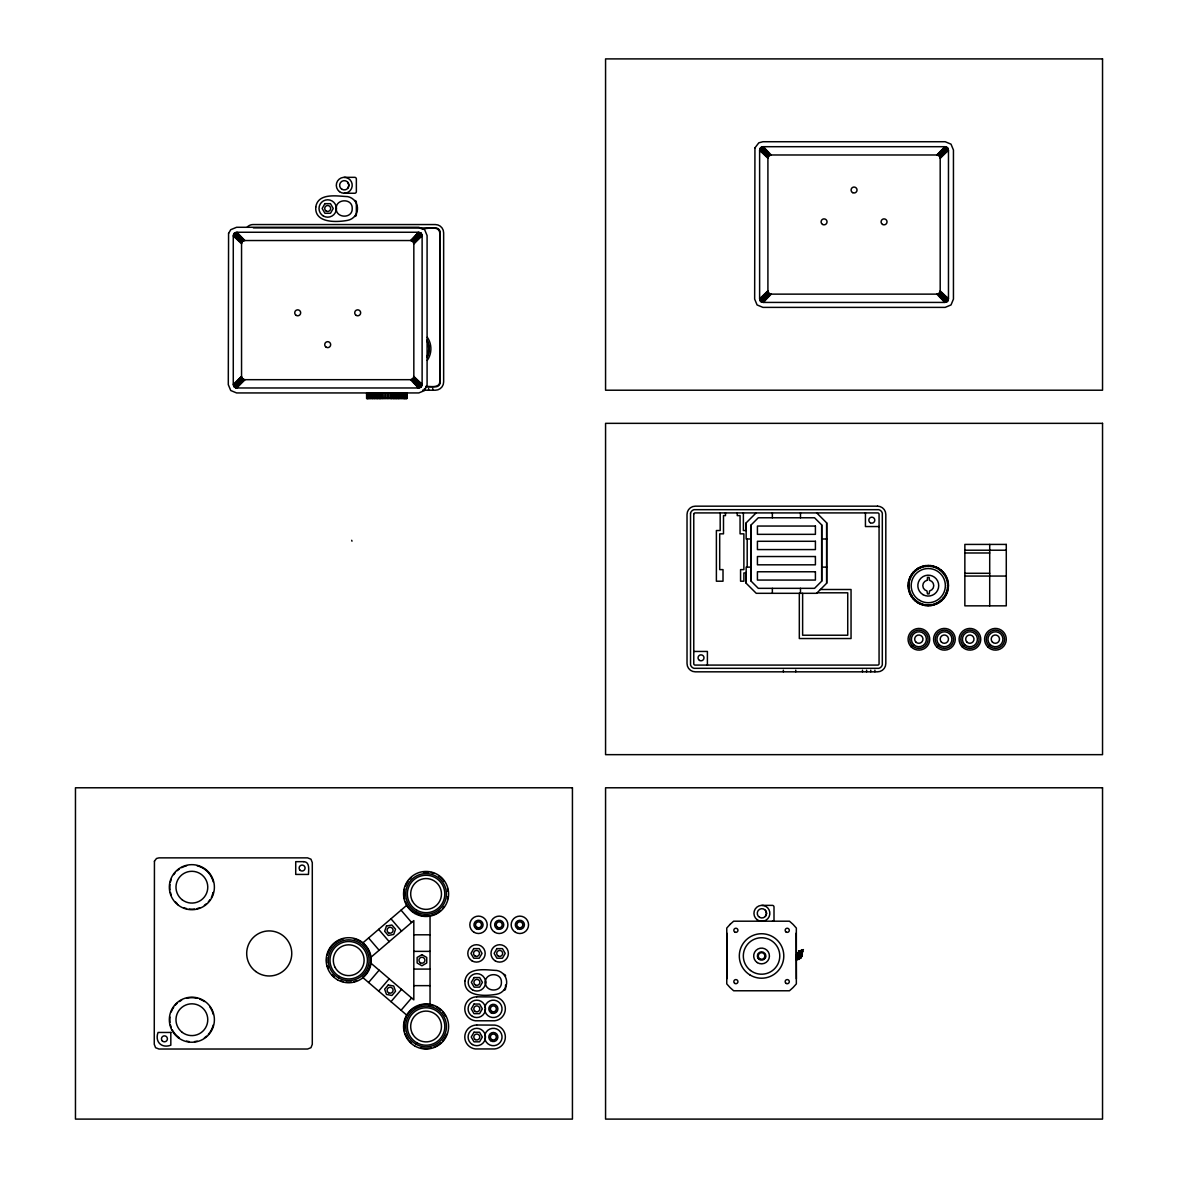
<?xml version="1.0" encoding="UTF-8"?>
<svg xmlns="http://www.w3.org/2000/svg" width="1178" height="1178" viewBox="0 0 1178 1178"><rect width="100%" height="100%" fill="white"/><g stroke="black" fill="none" stroke-linecap="round" stroke-linejoin="round"><path stroke-width="1.5" d="M816.604 512.798L826.676 522.87L826.676 583.228L816.604 593.314L756.247 593.314L746.16 583.228L746.16 572.258M746.16 530.188L746.16 522.87L756.247 512.798M751.137 581.166L751.137 524.932L758.293 517.775L814.543 517.775L821.699 524.932L821.699 581.166L814.543 588.337L758.293 588.337L751.137 581.166L751.137 524.932M765.405 957.493L765.405 954.43M799.803 951.353L799.729 957.346L800.451 956.845C801.968 942.901 797.138 971.467 798.625 952.118L798.522 959.201L798.551 954.165L796.475 955.255L798.463 953.591L796.902 955.859L797.02 958.48L800.451 956.845C798.581 957.876 799.288 951.809 798.463 954.681M800.142 956.669L797.079 958.45L797.153 956.021C797.8 962.338 796.313 958.288 798.537 952.914C799.111 957.346 800.186 953.812 798.389 958.98L798.404 953.591L798.419 959.039M797.226 956.094L797.211 959.025L797.241 955.078L798.551 954.298L796.254 955.019L798.434 953.282L796.343 955.108L796.299 959.614C796.151 954.077 798.537 951.161 798.124 958.583M799.288 957.14L799.288 958.436C801.231 938.41 796.122 973.116 798.434 953.282M800.937 957.743L800.937 954.268L800.922 957.729L800.863 954.681L798.375 957.405L798.301 953.606L796.946 955.255L798.345 954.254L798.066 958.347L798.404 953.591L797.742 957.979L799.641 957.419L799.715 952.457L799.538 958.715L799.332 950.97M800.613 950.543C803.013 953.944 796.991 960.733 797.859 954.769C798.021 955.638 798.581 951.883 798.301 958.848C801.835 953.09 799.906 952.56 797.948 959.29L798.272 953.606L797.977 959.334C796.726 952.236 803.278 952.266 796.608 957.699C798.066 950.396 797.624 957.832 797.992 958.377L796.137 958.185L797.123 958.465L797.211 955.255L798.345 954.151L798.242 958.759L798.228 954.725L797.491 957.596M799.244 952.28C798.331 974.059 801.011 937.07 796.284 959.584M798.551 955.211L798.949 953.547L799.14 958.274L799.671 952.722L799.641 957.419L798.066 958.347M798.934 951.117L798.905 957.847L799.332 952.604M799.656 953.12L800.009 957.714L799.45 952.693L799.45 953.694M798.124 958.215C803.16 958.141 798.434 942.415 800.245 957.905L800.451 951.647L800.51 958.112L800.407 951.647L800.51 958.112L799.847 953.488M821.699 581.166L821.699 524.932M826.676 583.228L826.676 522.87M796.726 956.389L796.74 957.994L798.124 957.979L798.301 953.606L798.272 957.287L800.716 955.078L798.316 957.331L798.213 953.606L797.432 959.481C794.959 951.942 801.629 954.092 796.622 956.669C796.181 953.458 800.186 954.209 798.301 957.67M797.977 956.256C796.475 957.169 797.359 955.417 797.962 957.405L799.803 954.209L799.523 958.701L799.641 954.548M798.905 958.009L799.067 953.738L798.463 954.828M801.158 957.228L800.584 950.558L798.772 951.161L798.286 957.316L798.655 952.118C798.802 966.284 798.345 946.081 797.933 958.274C795.695 959.025 797.211 954.018 798.331 955.005M799.155 954.195L799.067 957.876M799.14 957.64L798.551 954.298M799.553 953.503L799.538 952.737M799.553 952.325L799.671 952.722M800.525 955.137L800.539 951.618M798.183 954.151L796.681 955.049L796.622 957.729C797.241 954.283 799.067 954.931 796.829 954.99C799.126 952.693 796.195 957.832 797.373 959.363C795.459 954.563 799.435 951.898 798.242 958.759M797.447 956.521L797.962 954.371L796.534 955.329M798.551 952.546L797.948 956.065M798.625 952.118C799.302 958.539 799.185 958.877 798.448 952.928L798.507 959.172M799.214 958.362L799.244 952.457L799.921 957.007M799.258 951.809L799.258 950.999L798.758 957.213M799.965 956.58L799.98 952.663M798.345 954.254L796.269 955.034L797.904 954.357L797.329 959.26L797.948 954.254L797.992 958.112M799.244 952.472L798.92 954.18M800.186 956.256L800.215 950.675M797.697 954.725L796.726 955.078L796.843 957.714C795.636 955.8 798.861 952.325 797.845 956.345L797.786 954.46M796.843 957.758L796.622 954.99L797.079 958.332L797.859 958.17L797.123 958.45M797.079 958.701C797.123 951.824 797.108 958.656 799.671 954.548M798.831 953.915L799.155 953.974M799.435 958.597L799.42 954.843L799.567 958.745M801.776 952.973L801.747 956.33L801.776 950.955M802.277 953.885L802.012 955.314L802.041 952.295M796.991 955.844L796.843 959.51C795.268 954.622 801.261 957.169 798.375 953.282M798.286 954.401L797.108 954.857L797.256 959.113C798.949 955.623 794.944 954.975 798.228 954.636M797.683 955.991L797.697 957.891L797.477 954.681L796.858 959.54L797.639 954.533L797.02 955.314M798.198 957.994L797.697 954.533M799.052 955.387C797.211 956.978 800.245 953.488 798.993 958.921L798.448 952.928M800.039 952.118L800.112 951.132M800.363 955.417L800.392 952.59L800.348 957.994L800.348 951.662L800.26 955.814L800.201 953.046M800.436 952.118L800.48 958.097L800.363 952.59M798.64 957.11C800.907 956.551 797.241 956.065 798.566 955.8M801.673 954.607L801.29 956.168L802.321 953.296L801.791 955.27L801.688 954.298M802.159 953.046L801.29 956.168L802.174 954.313M797.432 959.496C796.372 955.756 798.404 955.549 799.067 953.547M798.345 958.921L798.64 952.531M795.857 956.183L795.886 958.332L795.857 956.08M796.137 958.215L796.122 955.432L796.137 959.128M798.257 957.788L797.27 957.935M801.6 956.271L801.644 953.341M796.652 957.788L796.254 955.019L797.594 954.887M798.934 954.769L799.17 953.591M800.952 957.125L800.996 955.137M797.992 958.377C795.71 960.129 798.684 948.835 796.976 958.362M799.906 954.224L799.965 956.124M800.245 956.168L800.215 951.706L800.245 957.905M798.051 954.828L797.756 955.903L797.771 954.946M801.791 951.294L801.747 956.33L801.776 950.145M802.512 952.222L802.571 949.88M797.285 956.168L797.315 955.122M336.363 207.519C334.626 218.283 352.649 219.373 352.222 208.477C352.649 197.609 334.626 198.655 336.363 209.434M485.557 981.392C483.805 992.141 501.843 993.231 501.416 982.349C501.843 971.467 483.805 972.513 485.557 983.306M798.831 954.74L799.067 958.185M799.435 951.706L799.347 951.323M802.733 951.044L802.733 951.603M241.549 243.787L242.462 241.431L244.877 240.533L410.518 240.533L412.918 241.431L413.831 243.787L413.831 376.43L412.918 378.786L410.518 379.684L244.877 379.684L242.462 378.786L241.549 376.43L241.549 243.787L233.273 235.894L234.275 233.259L236.911 232.257L418.484 232.257L421.12 233.259L422.122 235.894L422.122 384.337L421.12 386.973L418.484 387.974L236.911 387.974L234.275 386.973L233.273 384.337L233.273 235.894L241.696 242.742L233.421 234.716L241.991 242.035L233.745 233.936L242.462 241.431L234.275 233.259L243.08 240.96L235.733 232.405L243.802 240.68L236.911 232.257L244.877 240.533M767.909 158.235L768.822 155.879L771.222 154.981L936.878 154.981L939.278 155.879L940.191 158.235L940.191 290.878L939.278 293.234L936.878 294.132L771.222 294.132L768.822 293.234L767.909 290.878L767.909 158.235L759.619 150.342L760.62 147.692L763.27 146.705L944.83 146.705L947.48 147.692L948.467 150.342L948.467 298.77L947.48 301.421L944.83 302.422L763.27 302.422L760.62 301.421L759.619 298.77L759.619 150.342L768.056 157.189L759.781 149.164L768.35 156.483L760.105 148.369L768.822 155.879L760.62 147.692L769.44 155.408L762.092 146.852L770.162 155.113L763.27 146.705L771.222 154.981M799.509 956.551L799.494 958.671L799.464 954.857L799.317 956.654M484.718 1007.808L485.218 1005.776A8.702 8.702 0 0 1 498.574 1001.904A8.702 8.702 0 0 1 498.574 1015.804A8.702 8.702 0 0 1 485.218 1011.946L484.718 1009.899M484.718 1035.963L485.218 1033.931A8.702 8.702 0 0 1 498.574 1030.058A8.702 8.702 0 0 1 498.574 1043.973A8.702 8.702 0 0 1 485.218 1040.1L484.718 1038.068M802.527 951.529L802.395 952.236M212.467 895L213.262 892.453A22.043 22.043 0 0 1 211.377 897.43M212.555 1027.231L213.262 1024.978M796.578 955.137L797.197 954.828M801.791 954.946L801.923 954.298M765.523 957.184L763.874 959.407M802.012 955.078L802.395 954.327M796.902 955.034L797.285 954.946M800.451 955.343L800.48 958.097M347.775 188.274L348.909 185.285L347.775 182.295M765.42 916.307L766.554 913.333L765.42 910.344M236.911 387.974L244.877 379.684L235.733 387.812L243.08 379.257L234.952 387.488L242.462 378.786L234.275 386.973L241.991 378.182L233.745 386.296L241.696 377.475L233.421 385.5L241.549 376.43L233.273 384.337M422.122 235.894L413.831 243.787L421.96 234.716L413.699 242.742L421.636 233.936L413.39 242.035L421.12 233.259L412.3 240.96L419.648 232.405L411.578 240.68L418.484 232.257L410.518 240.533M759.619 298.77L767.909 290.878L759.781 299.948L768.056 291.923L760.105 300.743L768.35 292.63L760.62 301.421L769.44 293.705L762.092 302.26L770.162 293.999L763.27 302.422L771.222 294.132M944.83 146.705L936.878 154.981L946.008 146.852L938.66 155.408L946.803 147.176L939.278 155.879L947.48 147.692L939.75 156.483L947.995 148.369L940.044 157.189L948.319 149.164L940.191 158.235L948.467 150.342M368.596 982.481L379.125 970.186L413.817 999.857L413.817 920.592L370.584 957.567M428.733 1004.613L430.044 1004.849L430.044 915.6L428.733 915.851A22.043 22.043 0 0 1 420.796 915.365L413.552 912.096A22.043 22.043 0 0 1 407.941 906.486L407.058 905.028L362.559 943.136L363.325 943.725A22.043 22.043 0 0 1 363.325 976.724L362.559 977.328L378.653 991.11L389.196 978.8M378.653 991.11L390.993 1001.653L401.536 989.343M433.887 1005.879A22.043 22.043 0 0 0 420.796 1005.084L413.552 1008.353A22.043 22.043 0 0 0 407.941 1013.963L407.058 1015.436L401.065 1010.253L411.608 997.957M797.874 955.093L796.946 955.063M235.733 387.812L243.802 379.552M937.938 155.113L946.008 146.852M412.3 240.96L420.443 232.729M761.297 301.936L769.44 293.705M412.918 241.431L421.12 233.259M760.62 301.421L768.822 293.234M798.316 955.976L798.11 953.885M797.521 956.448L797.506 954.681L796.667 956.61M796.829 954.99L797.462 957.537L797.477 954.681M801.629 950.19L801.644 956.86L801.629 950.204L803.425 949.586M344.256 177.333L354.711 177.333A1.649 1.649 0 0 1 356.36 178.982L356.36 191.587A1.649 1.649 0 0 1 354.711 193.251L344.256 193.251M253.373 227.869L436.655 228.061A4.948 4.948 0 0 1 440.145 231.565L440.145 383.203A4.948 4.948 0 0 1 436.655 386.708L425.98 386.899M420.443 228.37C425.788 230.004 438.687 224.188 439.85 233.082L439.85 381.687C439.527 388.593 430.206 386.134 425.95 386.399M422.622 390.212L435.374 390.212A8.275 8.275 0 0 0 443.65 381.922L443.65 232.832A8.275 8.275 0 0 0 435.374 224.556L253.152 224.556A8.29 8.29 0 0 0 247.292 226.986M879.186 526.551L865.432 526.551L865.432 512.798M746.16 530.527L743.377 530.527L743.377 512.798M751.137 538.994L746.16 538.994L746.16 522.87M821.699 538.994L826.676 538.994M964.856 550.214L1006.277 550.214M964.856 552.983L989.711 552.983M751.137 567.119L746.16 567.119L746.16 583.228M821.699 567.119L826.676 567.119M746.16 572.935L743.878 572.935L743.878 581.21L740.564 581.21L740.564 569.622L743.878 569.622L743.878 533.84L740.064 533.84L740.064 515.611L737.251 515.611L737.251 512.798M964.856 573.288L989.711 573.288M964.856 576.057L1006.277 576.057M820.403 589.501L851.046 589.501L851.046 638.535L799.317 638.535L799.317 593.314M817.09 592.814L847.733 592.814L847.733 635.222L802.63 635.222L802.63 593.314M693.651 651.449L707.404 651.449L707.404 665.202M761.916 905.367L772.356 905.367A1.649 1.649 0 0 1 774.005 907.031L774.005 919.635A1.649 1.649 0 0 1 772.356 921.284M726.767 933.123L726.767 978.83M796.181 933.123L796.343 978.83M413.817 934.802L430.044 934.802M413.817 951.368L430.044 951.368M413.817 969.082L430.044 969.082M413.817 985.647L430.044 985.647M798.743 955.579L798.802 951.574M799.332 956.669L799.302 955.152M759.236 959.407L757.601 957.184M370.584 962.882L379.125 970.186M390.993 1001.653L401.065 1010.253M936.878 294.132L944.83 302.422L937.938 293.999L946.008 302.26L938.66 293.705L947.48 301.421L939.278 293.234L947.995 300.743L939.75 292.63L948.319 299.948L940.044 291.923L948.467 298.77L940.191 290.878M410.518 379.684L418.484 387.974L411.578 379.552L419.648 387.812L412.3 379.257L421.12 386.973L412.918 378.786L421.636 386.296L413.39 378.182L421.96 385.5L413.699 377.475L422.122 384.337L413.831 376.43M938.66 293.705L946.803 301.936M761.297 147.176L769.44 155.408M412.3 379.257L420.443 387.488M234.952 232.729L243.08 240.96M401.05 910.167L411.608 922.492M390.978 918.796L401.536 931.121M378.653 929.354L389.211 941.678M368.596 937.968L379.154 950.293M351.707 540.29L351.986 541.203M405.379 901.494L405.468 901.774A22.043 22.043 0 0 0 406.557 904.203M405.379 1034.019L405.468 1034.299A22.043 22.043 0 0 0 407.941 1039.011M799.803 952.251L800.024 958.421C801.496 941.708 797.889 959.54 800.672 956.963L799.921 957.169M799.906 951.368L799.906 950.779M799.788 950.823L799.818 951.809M802.38 951.132L802.306 949.969M796.593 955.402L796.622 956.227M795.901 957.464L795.916 958.45M796.019 955.284L796.034 956.448M798.758 952.089L798.507 957.184M800.142 953.458L800.156 955.77M799.126 951.044L799.14 954.798M757.719 954.43L757.719 957.493M989.711 544.413L989.711 605.845M874.901 670.179L874.901 671.828M870.763 670.179L870.763 671.828M866.625 670.164L866.625 671.828M862.473 670.179L862.473 671.828M800.48 512.798L800.48 517.775M800.48 588.337L800.48 593.314M795.768 670.164L795.768 671.828M783.341 670.179L783.341 671.828M772.356 512.798L772.356 517.775M772.356 588.337L772.356 593.314M747.191 538.994L747.191 567.119M725.486 512.798L725.486 515.611L723.498 515.611L723.498 533.84L719.699 533.84L719.699 569.622L723.012 569.622L723.012 581.21L716.386 581.21L716.386 530.527L720.185 530.527L720.185 512.798M505.553 985.044L505.553 988.651A1.649 1.649 0 0 1 503.889 990.3M432.738 388.549L432.738 390.212M428.601 388.549L428.601 390.212M424.463 388.549L424.463 390.212M407.014 393.172L407.014 398.503L366.594 398.503L366.594 393.172M406.69 393.172L406.69 398.503M406.425 393.172L406.425 398.503M405.968 393.172L405.998 398.503M405.541 393.172L405.541 398.503M405.055 393.172L405.055 398.503M404.849 393.172L404.672 398.503M404.26 393.172L404.26 398.503M403.995 393.172L403.995 398.503M403.362 393.172L403.362 398.503M402.567 393.172L402.626 398.503M401.536 393.172L401.536 398.503M400.667 393.172L400.667 398.503M399.416 393.172L399.416 398.503M398.797 393.172L398.797 398.503M398.429 393.172L398.429 398.503M397.914 393.172L397.914 398.503M397.03 393.172L397.03 398.503M396.53 393.172L396.53 398.503M395.955 393.172L395.955 398.503M395.558 393.172L395.558 398.503M394.453 393.172L394.453 398.503M394.056 393.172L394.056 398.503M393.29 393.172L393.29 398.503M393.025 393.172L393.025 398.503M391.7 393.172L391.7 398.503M391.435 393.172L391.435 398.503M390.374 393.172L390.507 398.503M388.725 393.172L388.858 398.503M387.636 393.172L387.636 398.503M385.972 393.172L385.972 398.503M384.882 393.172L384.75 398.503M383.115 393.172L383.248 398.503M382.055 393.172L382.173 398.503M381.908 393.172L381.908 398.503M380.582 393.172L380.582 398.503M380.317 393.172L380.317 398.503M379.552 393.172L379.552 398.503M379.169 393.172L379.169 398.503M378.05 393.172L378.05 398.503M377.652 393.172L377.652 398.503M377.093 393.172L377.093 398.503M376.577 393.172L376.577 398.503M375.178 393.172L375.178 398.503M374.81 393.172L374.81 398.503M374.192 393.172L374.192 398.503M372.94 393.172L372.94 398.503M372.793 393.172L372.793 398.503M372.071 393.172L372.071 398.503M370.996 393.172L371.041 398.503M370.26 393.172L370.26 398.503M369.362 393.172L369.362 398.503M368.773 393.172L368.773 398.503M368.081 393.172L368.081 398.503M367.845 393.172L367.845 398.503M367.654 393.172L367.654 398.503M367.183 393.172L367.183 398.503M366.918 393.172L366.918 398.503M354.711 216.443A1.649 1.649 0 0 0 356.36 214.779L356.36 202.174A1.649 1.649 0 0 0 354.711 200.525M503.889 974.383A1.649 1.649 0 0 1 505.553 976.047M447.949 896.62A22.043 22.043 0 0 1 447.478 899.241M444.209 906.486A22.043 22.043 0 0 1 442.575 908.577M440.69 910.461A22.043 22.043 0 0 1 431.354 915.365M404.672 899.241A22.043 22.043 0 0 1 404.672 888.698M405.468 886.15A22.043 22.043 0 0 1 407.941 881.438M409.576 879.348A22.043 22.043 0 0 1 411.461 877.463M423.417 872.088A22.043 22.043 0 0 1 428.733 872.088M431.354 872.559A22.043 22.043 0 0 1 433.887 873.354M438.599 875.828A22.043 22.043 0 0 1 444.209 881.438M447.478 888.698A22.043 22.043 0 0 1 447.949 891.304M356.522 980.832A22.043 22.043 0 0 1 353.989 981.627M351.368 982.113A22.043 22.043 0 0 1 346.052 982.113M343.431 981.627A22.043 22.043 0 0 1 340.898 980.832M334.096 976.724A22.043 22.043 0 0 1 332.211 974.839M326.836 962.882A22.043 22.043 0 0 1 326.836 957.567M327.307 954.96A22.043 22.043 0 0 1 343.431 938.822M353.989 938.822A22.043 22.043 0 0 1 361.234 942.091M446.683 1034.299A22.043 22.043 0 0 1 442.575 1041.102M440.69 1042.986A22.043 22.043 0 0 1 433.887 1047.095M431.354 1047.89A22.043 22.043 0 0 1 420.796 1047.89M411.461 1042.986A22.043 22.043 0 0 1 409.576 1041.102M404.672 1031.766A22.043 22.043 0 0 1 406.557 1016.246M436.316 1006.969A22.043 22.043 0 0 1 440.69 1009.988M442.575 1011.873A22.043 22.043 0 0 1 445.593 1016.246M210.008 899.697A22.043 22.043 0 0 1 208.359 901.803M206.474 903.673A22.043 22.043 0 0 1 204.383 905.322M199.686 907.782A22.043 22.043 0 0 1 197.138 908.577M194.517 909.063A22.043 22.043 0 0 1 189.202 909.063M186.595 908.577A22.043 22.043 0 0 1 184.048 907.782M177.245 903.673A22.043 22.043 0 0 1 175.36 901.803M171.252 895A22.043 22.043 0 0 1 170.471 892.453M169.985 889.832A22.043 22.043 0 0 1 169.985 884.531M170.471 881.91A22.043 22.043 0 0 1 171.252 879.362M173.726 874.665A22.043 22.043 0 0 1 175.36 872.559M177.245 870.689A22.043 22.043 0 0 1 179.35 869.04M181.618 867.671A22.043 22.043 0 0 1 186.595 865.786M197.138 865.786A22.043 22.043 0 0 1 213.262 881.91M212.467 1027.525A22.043 22.043 0 0 1 208.359 1034.328M206.474 1036.198A22.043 22.043 0 0 1 204.383 1037.847M197.138 1041.102A22.043 22.043 0 0 1 194.517 1041.588M189.202 1041.588A22.043 22.043 0 0 1 186.595 1041.102M179.35 1037.847A22.043 22.043 0 0 1 172.341 1029.955M171.252 1027.525A22.043 22.043 0 0 1 170.471 1024.978M169.985 1022.357A22.043 22.043 0 0 1 169.985 1017.056M171.252 1011.887A22.043 22.043 0 0 1 173.726 1007.19M175.36 1005.084A22.043 22.043 0 0 1 177.245 1003.214M179.35 1001.565A22.043 22.043 0 0 1 181.618 1000.196M186.595 998.311A22.043 22.043 0 0 1 197.138 998.311M199.686 999.106A22.043 22.043 0 0 1 204.383 1001.565M210.008 1007.19A22.043 22.043 0 0 1 213.262 1014.435M427.099 340.089A18.715 18.715 0 0 1 427.099 357.494M427.29 337.217A20.379 20.379 0 0 1 427.29 360.365M427.04 341.09A18.23 18.23 0 0 1 427.04 356.492M800.112 951.736L800.039 958.45L800.039 951.75M800.186 956.315L800.171 957.847L800.171 956.315M796.166 956.742L796.151 957.729L796.181 956.757M801.305 955.181L800.834 956.006L801.305 955.181M797.609 954.519L797.565 956.492L797.624 954.622M315.763 207.033C314.482 223.57 337.217 222.289 347.598 220.36A12.074 12.074 0 0 0 347.598 196.608C337.571 196.211 318.031 192.338 315.763 207.033M464.957 980.891C463.676 997.427 486.411 996.161 496.792 994.217A12.074 12.074 0 0 0 496.792 970.466C486.764 970.083 467.21 966.21 464.957 980.891M228.576 233.421L228.296 384.661L230.726 390.507L236.587 392.937L418.808 392.937L424.669 390.507L427.084 384.661L427.084 235.571L424.669 229.71L418.808 227.28L236.587 227.28L230.726 229.71L228.576 233.421M154.436 861.177L154.259 1044.312L155.584 1047.698L158.971 1049.024L307.561 1049.024L310.963 1047.698L312.288 1044.312L312.288 862.576L310.963 859.189L307.561 857.864L158.971 857.864L156.512 858.482L154.436 861.177M690.529 513.181L690.529 664.819A4.948 4.948 0 0 0 694.033 668.324L878.803 668.324A4.948 4.948 0 0 0 882.307 664.819L882.307 513.181A4.948 4.948 0 0 0 878.803 509.676L694.033 509.676A4.948 4.948 0 0 0 690.529 513.181M693.768 514.035L693.768 663.965A1.605 1.605 0 0 0 694.887 665.084L877.949 665.084A1.605 1.605 0 0 0 879.068 663.965L879.068 514.035A1.605 1.605 0 0 0 877.949 512.916L694.887 512.916A1.605 1.605 0 0 0 693.768 514.035M754.936 147.868L754.656 299.109L757.086 304.955L762.932 307.384L945.154 307.384L951.014 304.955L953.444 299.109L953.444 150.018L951.014 144.158L945.168 141.728L762.932 141.728L758.794 142.832L754.936 147.868M908.385 581.932L908.15 583.566L909.092 583.714L909.328 582.065L908.385 581.932M924.715 604.579L924.583 605.521L926.217 605.757L926.35 604.815L924.715 604.579M930.325 565.514L930.193 566.441L931.842 566.677L931.975 565.749L930.325 565.514M947.465 587.557L947.23 589.191L948.157 589.324L948.393 587.689L947.465 587.557M909.121 579.134L908.65 580.725L909.549 580.99L910.02 579.399L909.121 579.134M922.05 603.887L921.785 604.785L923.375 605.256L923.64 604.358L922.05 603.887M933.167 566L932.902 566.913L934.493 567.369L934.758 566.471L933.167 566M946.994 590.266L946.523 591.857L947.436 592.122L947.907 590.531L946.994 590.266M386.487 926.026L384.646 931.253L388.254 935.465L393.702 934.448L395.543 929.221L391.935 925.01L386.487 926.026M910.241 576.484L909.549 577.986L910.403 578.383L911.095 576.867L910.241 576.484M919.517 602.812L919.12 603.666L920.636 604.358L921.019 603.504L919.517 602.812M935.921 566.898L935.523 567.752L937.04 568.444L937.423 567.59L935.921 566.898M946.14 592.887L945.463 594.389L946.317 594.772L947.009 593.27L946.14 592.887M324.922 203.676L322.154 208.477L324.922 213.277L330.473 213.277L333.241 208.477L330.473 203.676L324.922 203.676M473.718 948.614L470.95 953.414L473.718 958.215L479.255 958.215L482.038 953.414L479.255 948.614L473.718 948.614M474.116 977.549L471.347 982.349L474.116 987.149L479.652 987.149L482.435 982.349L479.652 977.549L474.116 977.549M496.91 948.614L494.142 953.414L496.91 958.215L502.446 958.215L505.229 953.414L502.446 948.614L496.91 948.614M474.012 1004.054L471.244 1008.854L474.012 1013.654L479.564 1013.654L482.332 1008.854L479.564 1004.054L474.012 1004.054M474.012 1032.222L471.244 1037.023L474.012 1041.823L479.564 1041.823L482.332 1037.023L479.564 1032.222L474.012 1032.222M911.728 574.01L910.83 575.394L911.625 575.909L912.508 574.511L911.728 574.01M917.161 601.398L916.646 602.179L918.045 603.077L918.56 602.282L917.161 601.398M938.498 568.179L937.997 568.974L939.396 569.872L939.897 569.077L938.498 568.179M944.933 595.346L944.034 596.745L944.83 597.246L945.728 595.862L944.933 595.346M388.254 984.999L384.646 989.211L386.487 994.438L391.935 995.454L395.543 991.243L393.702 986.015L388.254 984.999M913.539 571.772L912.464 573.023L913.171 573.642L914.261 572.39L913.539 571.772M915.026 599.646L914.408 600.368L915.659 601.443L916.278 600.736L915.026 599.646M940.883 569.813L940.265 570.52L941.516 571.61L942.135 570.903L940.883 569.813M943.387 597.629L942.297 598.88L943.004 599.484L944.093 598.233L943.387 597.629M730.021 924.435L726.767 928.058L726.767 983.895L730.021 987.517L733.644 990.772L789.466 990.772L793.103 987.517L796.343 983.895L796.343 928.058L793.103 924.435L789.466 921.196L733.644 921.196L730.021 924.435M915.659 569.813L914.408 570.903L915.026 571.61L916.278 570.52L915.659 569.813M913.171 597.629L912.464 598.233L913.539 599.484L914.261 598.88L913.171 597.629M943.004 571.772L942.297 572.39L943.387 573.642L944.093 573.023L943.004 571.772M941.516 599.646L940.265 600.736L940.883 601.443L942.135 600.368L941.516 599.646M918.045 568.179L916.646 569.077L917.161 569.872L918.56 568.974L918.045 568.179M911.625 595.346L910.83 595.862L911.728 597.246L912.508 596.745L911.625 595.346M944.83 574.01L944.034 574.511L944.933 575.909L945.728 575.394L944.83 574.01M939.396 601.398L937.997 602.282L938.498 603.077L939.897 602.179L939.396 601.398M421.93 954.681L417.13 957.449L417.13 963L421.93 965.769L426.731 963L426.731 957.449L421.93 954.681M920.636 566.898L919.12 567.59L919.517 568.444L921.019 567.752L920.636 566.898M910.403 592.887L909.549 593.27L910.241 594.772L911.095 594.389L910.403 592.887M946.317 576.484L945.463 576.867L946.14 578.383L947.009 577.986L946.317 576.484M937.04 602.812L935.523 603.504L935.921 604.358L937.423 603.666L937.04 602.812M923.375 566L921.785 566.471L922.05 567.369L923.64 566.913L923.375 566M909.549 590.266L908.65 590.531L909.121 592.122L910.02 591.857L909.549 590.266M947.436 579.134L946.523 579.399L946.994 580.99L947.907 580.725L947.436 579.134M934.493 603.887L932.902 604.358L933.167 605.256L934.758 604.785L934.493 603.887M927.454 580.209L926.968 580.327A5.463 5.463 0 0 0 926.968 590.944L927.454 593.918L929.103 593.918L929.589 590.944A5.463 5.463 0 0 0 929.589 580.327L929.103 577.353L927.454 577.353L927.454 580.209M926.217 565.514L924.583 565.749L924.715 566.677L926.35 566.441L926.217 565.514M909.092 587.557L908.15 587.689L908.385 589.324L909.328 589.191L909.092 587.557M948.157 581.932L947.23 582.065L947.465 583.714L948.393 583.566L948.157 581.932M931.842 604.579L930.193 604.815L930.325 605.757L931.975 605.521L931.842 604.579M476.692 996.838L475.338 996.927A12.016 12.016 0 0 0 475.338 1020.781L494.804 1020.781A12.016 12.016 0 0 0 494.804 996.927L476.692 996.838M476.692 1025.007L475.338 1025.096A12.016 12.016 0 0 0 475.338 1048.95L494.804 1048.95A12.016 12.016 0 0 0 494.804 1025.096L476.692 1025.007M1102.534 58.9L605.566 58.9L605.566 390.212L1102.534 390.212L1102.534 58.9M1102.534 423.344L605.566 423.344L605.566 754.656L1102.534 754.656L1102.534 423.344M877.536 506.172L695.314 506.172A8.275 8.275 0 0 0 687.024 514.462L687.024 663.538A8.275 8.275 0 0 0 695.314 671.828L877.536 671.828A8.275 8.275 0 0 0 885.812 663.538L885.812 514.462A8.275 8.275 0 0 0 877.536 506.172M815.412 526.051L757.425 526.051L757.425 534.341L815.412 534.341L815.412 526.051M815.412 541.291L757.425 541.291L757.425 549.581L815.412 549.581L815.412 541.291M1006.277 544.413L964.856 544.413L964.856 605.845L1006.277 605.845L1006.277 544.413M815.412 556.531L757.425 556.531L757.425 564.822L815.412 564.822L815.412 556.531M929.103 565.425L927.454 565.425L927.454 566.368L929.103 566.368L929.103 565.425M815.412 571.772L757.425 571.772L757.425 580.062L815.412 580.062L815.412 571.772M909.004 584.803L908.061 584.803L908.061 586.453L909.004 586.453L909.004 584.803M948.481 584.803L947.539 584.803L947.539 586.453L948.481 586.453L948.481 584.803M929.103 604.903L927.454 604.903L927.454 605.845L929.103 605.845L929.103 604.903M572.434 787.787L75.466 787.787L75.466 1119.1L572.434 1119.1L572.434 787.787M1102.534 787.787L605.566 787.787L605.566 1119.1L1102.534 1119.1L1102.534 787.787M303.762 861.663L295.722 861.663L295.722 874.429L308.474 874.429C308.489 870.351 310.197 861.84 303.762 861.663M170.825 1032.458L158.058 1032.458C154.598 1041.691 161.577 1048.685 170.825 1045.21L170.825 1032.458M412.433 901.126L411.711 899.521A15.402 15.402 0 0 1 427.923 878.67A15.402 15.402 0 0 1 438.746 902.716A15.402 15.402 0 0 1 412.433 901.126M412.433 1033.651L411.711 1032.046A15.402 15.402 0 0 1 427.923 1011.195A15.402 15.402 0 0 1 438.746 1035.241A15.402 15.402 0 0 1 412.433 1033.651M335.082 967.388L334.346 965.783A15.402 15.402 0 0 1 350.573 944.933A15.402 15.402 0 0 1 361.381 968.979A15.402 15.402 0 0 1 335.082 967.388M328.102 968.036L327.307 965.504A22.043 22.043 0 0 0 328.102 968.036M472.437 1016.393A8.702 8.702 0 0 0 485.483 1008.854A8.702 8.702 0 0 0 472.437 1001.329A8.702 8.702 0 0 0 472.437 1016.393M475.294 1011.446A2.989 2.989 0 0 0 479.77 1008.854A2.989 2.989 0 0 0 475.294 1006.277A2.989 2.989 0 0 0 475.294 1011.446M491.079 1012.8A4.55 4.55 0 0 0 497.911 1008.854A4.55 4.55 0 0 0 491.079 1004.908A4.55 4.55 0 0 0 491.079 1012.8M491.859 1011.446A2.989 2.989 0 0 0 496.336 1008.854A2.989 2.989 0 0 0 491.859 1006.277A2.989 2.989 0 0 0 491.859 1011.446M323.346 216.016A8.702 8.702 0 0 0 336.393 208.477A8.702 8.702 0 0 0 323.346 200.952A8.702 8.702 0 0 0 323.346 216.016M325.908 210.862A2.989 2.989 0 0 0 330.65 208.845A2.989 2.989 0 0 0 326.527 205.738A2.989 2.989 0 0 0 325.908 210.862M472.54 989.873A8.702 8.702 0 0 0 485.586 982.349A8.702 8.702 0 0 0 472.54 974.81A8.702 8.702 0 0 0 472.54 989.873M475.397 984.926A2.989 2.989 0 0 0 479.873 982.349A2.989 2.989 0 0 0 475.397 979.757A2.989 2.989 0 0 0 475.397 984.926M472.437 1044.547A8.702 8.702 0 0 0 485.483 1037.023A8.702 8.702 0 0 0 472.437 1029.484A8.702 8.702 0 0 0 472.437 1044.547M475.294 1039.6A2.989 2.989 0 0 0 479.77 1037.023A2.989 2.989 0 0 0 475.294 1034.431A2.989 2.989 0 0 0 475.294 1039.6M490.608 1040.66A4.55 4.55 0 0 0 497.867 1037.568A4.55 4.55 0 0 0 491.565 1032.826A4.55 4.55 0 0 0 490.608 1040.66M491.859 1039.6A2.989 2.989 0 0 0 496.336 1037.023A2.989 2.989 0 0 0 491.859 1034.431A2.989 2.989 0 0 0 491.859 1039.6M495.334 960.939A8.702 8.702 0 0 0 508.381 953.414A8.702 8.702 0 0 0 495.334 945.875A8.702 8.702 0 0 0 495.334 960.939M498.191 955.991A2.989 2.989 0 0 0 502.667 953.414A2.989 2.989 0 0 0 498.191 950.823A2.989 2.989 0 0 0 498.191 955.991M474.16 932.343A8.702 8.702 0 0 0 487.206 924.804A8.702 8.702 0 0 0 474.16 917.279A8.702 8.702 0 0 0 474.16 932.343M476.221 928.75A4.55 4.55 0 0 0 483.068 924.804A4.55 4.55 0 0 0 476.221 920.872A4.55 4.55 0 0 0 476.221 928.75M477.016 927.395A2.989 2.989 0 0 0 481.493 924.804A2.989 2.989 0 0 0 477.016 922.227A2.989 2.989 0 0 0 477.016 927.395M494.863 932.343A8.702 8.702 0 0 0 507.909 924.804A8.702 8.702 0 0 0 494.863 917.279A8.702 8.702 0 0 0 494.863 932.343M496.939 928.75A4.55 4.55 0 0 0 503.772 924.804A4.55 4.55 0 0 0 496.939 920.872A4.55 4.55 0 0 0 496.939 928.75M497.72 927.395A2.989 2.989 0 0 0 502.196 924.804A2.989 2.989 0 0 0 497.72 922.227A2.989 2.989 0 0 0 497.72 927.395M515.508 932.343A8.702 8.702 0 0 0 528.554 924.804A8.702 8.702 0 0 0 515.508 917.279A8.702 8.702 0 0 0 515.508 932.343M517.584 928.75A4.55 4.55 0 0 0 524.416 924.804A4.55 4.55 0 0 0 517.584 920.872A4.55 4.55 0 0 0 517.584 928.75M518.364 927.395A2.989 2.989 0 0 0 522.841 924.804A2.989 2.989 0 0 0 518.364 922.227A2.989 2.989 0 0 0 518.364 927.395M472.142 960.939A8.702 8.702 0 0 0 485.189 953.414A8.702 8.702 0 0 0 472.142 945.875A8.702 8.702 0 0 0 472.142 960.939M474.999 955.991A2.989 2.989 0 0 0 479.475 953.414A2.989 2.989 0 0 0 474.999 950.823A2.989 2.989 0 0 0 474.999 955.991M388.607 932.814A2.989 2.989 0 0 0 393.084 930.237A2.989 2.989 0 0 0 388.607 927.646A2.989 2.989 0 0 0 388.607 932.814M388.607 992.804A2.989 2.989 0 0 0 393.084 990.227A2.989 2.989 0 0 0 388.607 987.635A2.989 2.989 0 0 0 388.607 992.804M420.443 962.809A2.989 2.989 0 0 0 424.919 960.232A2.989 2.989 0 0 0 420.443 957.64A2.989 2.989 0 0 0 420.443 962.809M339.352 976.444A18.715 18.715 0 0 0 367.433 960.232A18.715 18.715 0 0 0 339.352 944.02A18.715 18.715 0 0 0 339.352 976.444M337.438 979.743A22.544 22.544 0 0 0 371.247 960.232A22.544 22.544 0 0 0 337.438 940.707A22.544 22.544 0 0 0 337.438 979.743M338.528 977.873A20.379 20.379 0 0 0 369.097 960.232A20.379 20.379 0 0 0 338.528 942.577A20.379 20.379 0 0 0 338.528 977.873M416.717 910.182A18.715 18.715 0 0 0 444.798 893.969A18.715 18.715 0 0 0 416.717 877.757A18.715 18.715 0 0 0 416.717 910.182M414.803 913.48A22.544 22.544 0 0 0 448.612 893.969A22.544 22.544 0 0 0 414.803 874.444A22.544 22.544 0 0 0 414.803 913.48M415.878 911.61A20.379 20.379 0 0 0 446.447 893.969A20.379 20.379 0 0 0 415.878 876.314A20.379 20.379 0 0 0 415.878 911.61M416.717 1042.707A18.715 18.715 0 0 0 444.798 1026.494A18.715 18.715 0 0 0 416.717 1010.282A18.715 18.715 0 0 0 416.717 1042.707M414.803 1046.005A22.544 22.544 0 0 0 448.612 1026.494A22.544 22.544 0 0 0 414.803 1006.969A22.544 22.544 0 0 0 414.803 1046.005M415.878 1044.135A20.379 20.379 0 0 0 446.447 1026.494A20.379 20.379 0 0 0 415.878 1008.839A20.379 20.379 0 0 0 415.878 1044.135M299.992 870.159A2.989 2.989 0 0 0 304.984 868.819A2.989 2.989 0 0 0 301.332 865.167A2.989 2.989 0 0 0 299.992 870.159M178.32 1037.73A22.544 22.544 0 0 0 214.234 1022.416A22.544 22.544 0 0 0 183.032 998.973A22.544 22.544 0 0 0 178.32 1037.73M178.32 905.205A22.544 22.544 0 0 0 214.234 889.891A22.544 22.544 0 0 0 183.032 866.448A22.544 22.544 0 0 0 178.32 905.205M182.31 899.889A15.903 15.903 0 0 0 207.652 889.095A15.903 15.903 0 0 0 185.638 872.559A15.903 15.903 0 0 0 182.31 899.889M182.31 1032.414A15.903 15.903 0 0 0 207.652 1021.62A15.903 15.903 0 0 0 185.638 1005.084A15.903 15.903 0 0 0 182.31 1032.414M255.685 971.467A22.544 22.544 0 0 0 291.599 956.153A22.544 22.544 0 0 0 260.397 932.711A22.544 22.544 0 0 0 255.685 971.467M162.328 1040.954A2.989 2.989 0 0 0 167.32 1039.614A2.989 2.989 0 0 0 163.668 1035.948A2.989 2.989 0 0 0 162.328 1040.954M339.485 191.646A7.952 7.952 0 0 0 352.163 186.242A7.952 7.952 0 0 0 341.134 177.966A7.952 7.952 0 0 0 339.485 191.646M341.944 189.305A4.638 4.638 0 0 0 348.909 185.285A4.638 4.638 0 0 0 341.944 181.265A4.638 4.638 0 0 0 341.944 189.305M356.198 315.395A2.989 2.989 0 0 0 360.674 312.818A2.989 2.989 0 0 0 356.198 310.226A2.989 2.989 0 0 0 356.198 315.395M296.208 315.395A2.989 2.989 0 0 0 300.684 312.818A2.989 2.989 0 0 0 296.208 310.226A2.989 2.989 0 0 0 296.208 315.395M326.203 347.23A2.989 2.989 0 0 0 330.679 344.653A2.989 2.989 0 0 0 326.203 342.062A2.989 2.989 0 0 0 326.203 347.23M757.13 919.694A7.952 7.952 0 0 0 769.808 914.29A7.952 7.952 0 0 0 758.794 906A7.952 7.952 0 0 0 757.13 919.694M759.589 917.353A4.638 4.638 0 0 0 766.554 913.333A4.638 4.638 0 0 0 759.589 909.298A4.638 4.638 0 0 0 759.589 917.353M757.336 962.617A7.863 7.863 0 0 0 769.425 956.315A7.863 7.863 0 0 0 757.91 948.997A7.863 7.863 0 0 0 757.336 962.617M759.044 959.275A4.138 4.138 0 0 0 765.671 956.507A4.138 4.138 0 0 0 759.957 952.163A4.138 4.138 0 0 0 759.044 959.275M750.519 970.481A18.215 18.215 0 0 0 779.63 958.288A18.215 18.215 0 0 0 754.524 939.16A18.215 18.215 0 0 0 750.519 970.481M749.709 974.795A22.235 22.235 0 0 0 783.782 956.83A22.235 22.235 0 0 0 751.181 936.304A22.235 22.235 0 0 0 749.709 974.795M786.124 932.048A2.076 2.076 0 0 0 789.304 930.384A2.076 2.076 0 0 0 786.271 928.47A2.076 2.076 0 0 0 786.124 932.048M786.124 983.409A2.076 2.076 0 0 0 789.304 981.745A2.076 2.076 0 0 0 786.271 979.816A2.076 2.076 0 0 0 786.124 983.409M734.777 983.409A2.076 2.076 0 0 0 737.943 981.745A2.076 2.076 0 0 0 734.925 979.816A2.076 2.076 0 0 0 734.777 983.409M734.777 932.048A2.076 2.076 0 0 0 737.943 930.384A2.076 2.076 0 0 0 734.925 928.47A2.076 2.076 0 0 0 734.777 932.048M759.545 958.612A3.313 3.313 0 0 0 764.846 956.403A3.313 3.313 0 0 0 760.281 952.928A3.313 3.313 0 0 0 759.545 958.612M699.526 660.416A2.989 2.989 0 0 0 704.002 657.825A2.989 2.989 0 0 0 699.526 655.248A2.989 2.989 0 0 0 699.526 660.416M870.321 522.752A2.989 2.989 0 0 0 874.798 520.175A2.989 2.989 0 0 0 870.321 517.584A2.989 2.989 0 0 0 870.321 522.752M918.339 602.841A19.879 19.879 0 0 0 948.157 585.628A19.879 19.879 0 0 0 918.339 568.414A19.879 19.879 0 0 0 918.339 602.841M923.051 594.669A10.44 10.44 0 0 0 938.719 585.628A10.44 10.44 0 0 0 923.051 576.587A10.44 10.44 0 0 0 923.051 594.669M919.738 600.427A17.081 17.081 0 0 0 945.36 585.628A17.081 17.081 0 0 0 919.738 570.829A17.081 17.081 0 0 0 919.738 600.427M852.563 192.603A2.989 2.989 0 0 0 857.039 190.011A2.989 2.989 0 0 0 852.563 187.435A2.989 2.989 0 0 0 852.563 192.603M882.558 224.438A2.989 2.989 0 0 0 887.034 221.847A2.989 2.989 0 0 0 882.558 219.27A2.989 2.989 0 0 0 882.558 224.438M822.568 224.438A2.989 2.989 0 0 0 827.044 221.847A2.989 2.989 0 0 0 822.568 219.27A2.989 2.989 0 0 0 822.568 224.438M987.768 646.943A10.838 10.838 0 0 0 1005.909 642.084A10.838 10.838 0 0 0 992.627 628.802A10.838 10.838 0 0 0 987.768 646.943M992.421 642.084A4.152 4.152 0 0 0 999.371 640.214A4.152 4.152 0 0 0 994.276 635.133A4.152 4.152 0 0 0 992.421 642.084M988.96 645.75A9.174 9.174 0 0 0 1004.289 641.642A9.174 9.174 0 0 0 993.069 630.421A9.174 9.174 0 0 0 988.96 645.75M990.138 644.572A7.495 7.495 0 0 0 1002.684 641.215A7.495 7.495 0 0 0 993.496 632.026A7.495 7.495 0 0 0 990.138 644.572M936.746 646.943A10.838 10.838 0 0 0 954.887 642.084A10.838 10.838 0 0 0 941.605 628.802A10.838 10.838 0 0 0 936.746 646.943M941.399 642.084A4.152 4.152 0 0 0 948.349 640.214A4.152 4.152 0 0 0 943.254 635.133A4.152 4.152 0 0 0 941.399 642.084M937.938 645.75A9.174 9.174 0 0 0 953.267 641.642A9.174 9.174 0 0 0 942.047 630.421A9.174 9.174 0 0 0 937.938 645.75M939.116 644.572A7.495 7.495 0 0 0 951.662 641.215A7.495 7.495 0 0 0 942.474 632.026A7.495 7.495 0 0 0 939.116 644.572M962.264 646.943A10.838 10.838 0 0 0 980.39 642.084A10.838 10.838 0 0 0 967.123 628.802A10.838 10.838 0 0 0 962.264 646.943M966.902 642.084A4.152 4.152 0 0 0 973.853 640.214A4.152 4.152 0 0 0 968.772 635.133A4.152 4.152 0 0 0 966.902 642.084M963.442 645.75A9.174 9.174 0 0 0 978.785 641.642A9.174 9.174 0 0 0 967.55 630.421A9.174 9.174 0 0 0 963.442 645.75M964.62 644.572A7.495 7.495 0 0 0 977.166 641.215A7.495 7.495 0 0 0 967.992 632.026A7.495 7.495 0 0 0 964.62 644.572M911.242 646.943A10.838 10.838 0 0 0 929.368 642.084A10.838 10.838 0 0 0 916.101 628.802A10.838 10.838 0 0 0 911.242 646.943M915.88 642.084A4.152 4.152 0 0 0 922.83 640.214A4.152 4.152 0 0 0 917.75 635.133A4.152 4.152 0 0 0 915.88 642.084M912.42 645.75A9.174 9.174 0 0 0 927.763 641.642A9.174 9.174 0 0 0 916.528 630.421A9.174 9.174 0 0 0 912.42 645.75M913.598 644.572A7.495 7.495 0 0 0 926.144 641.215A7.495 7.495 0 0 0 916.97 632.026A7.495 7.495 0 0 0 913.598 644.572"/></g></svg>
